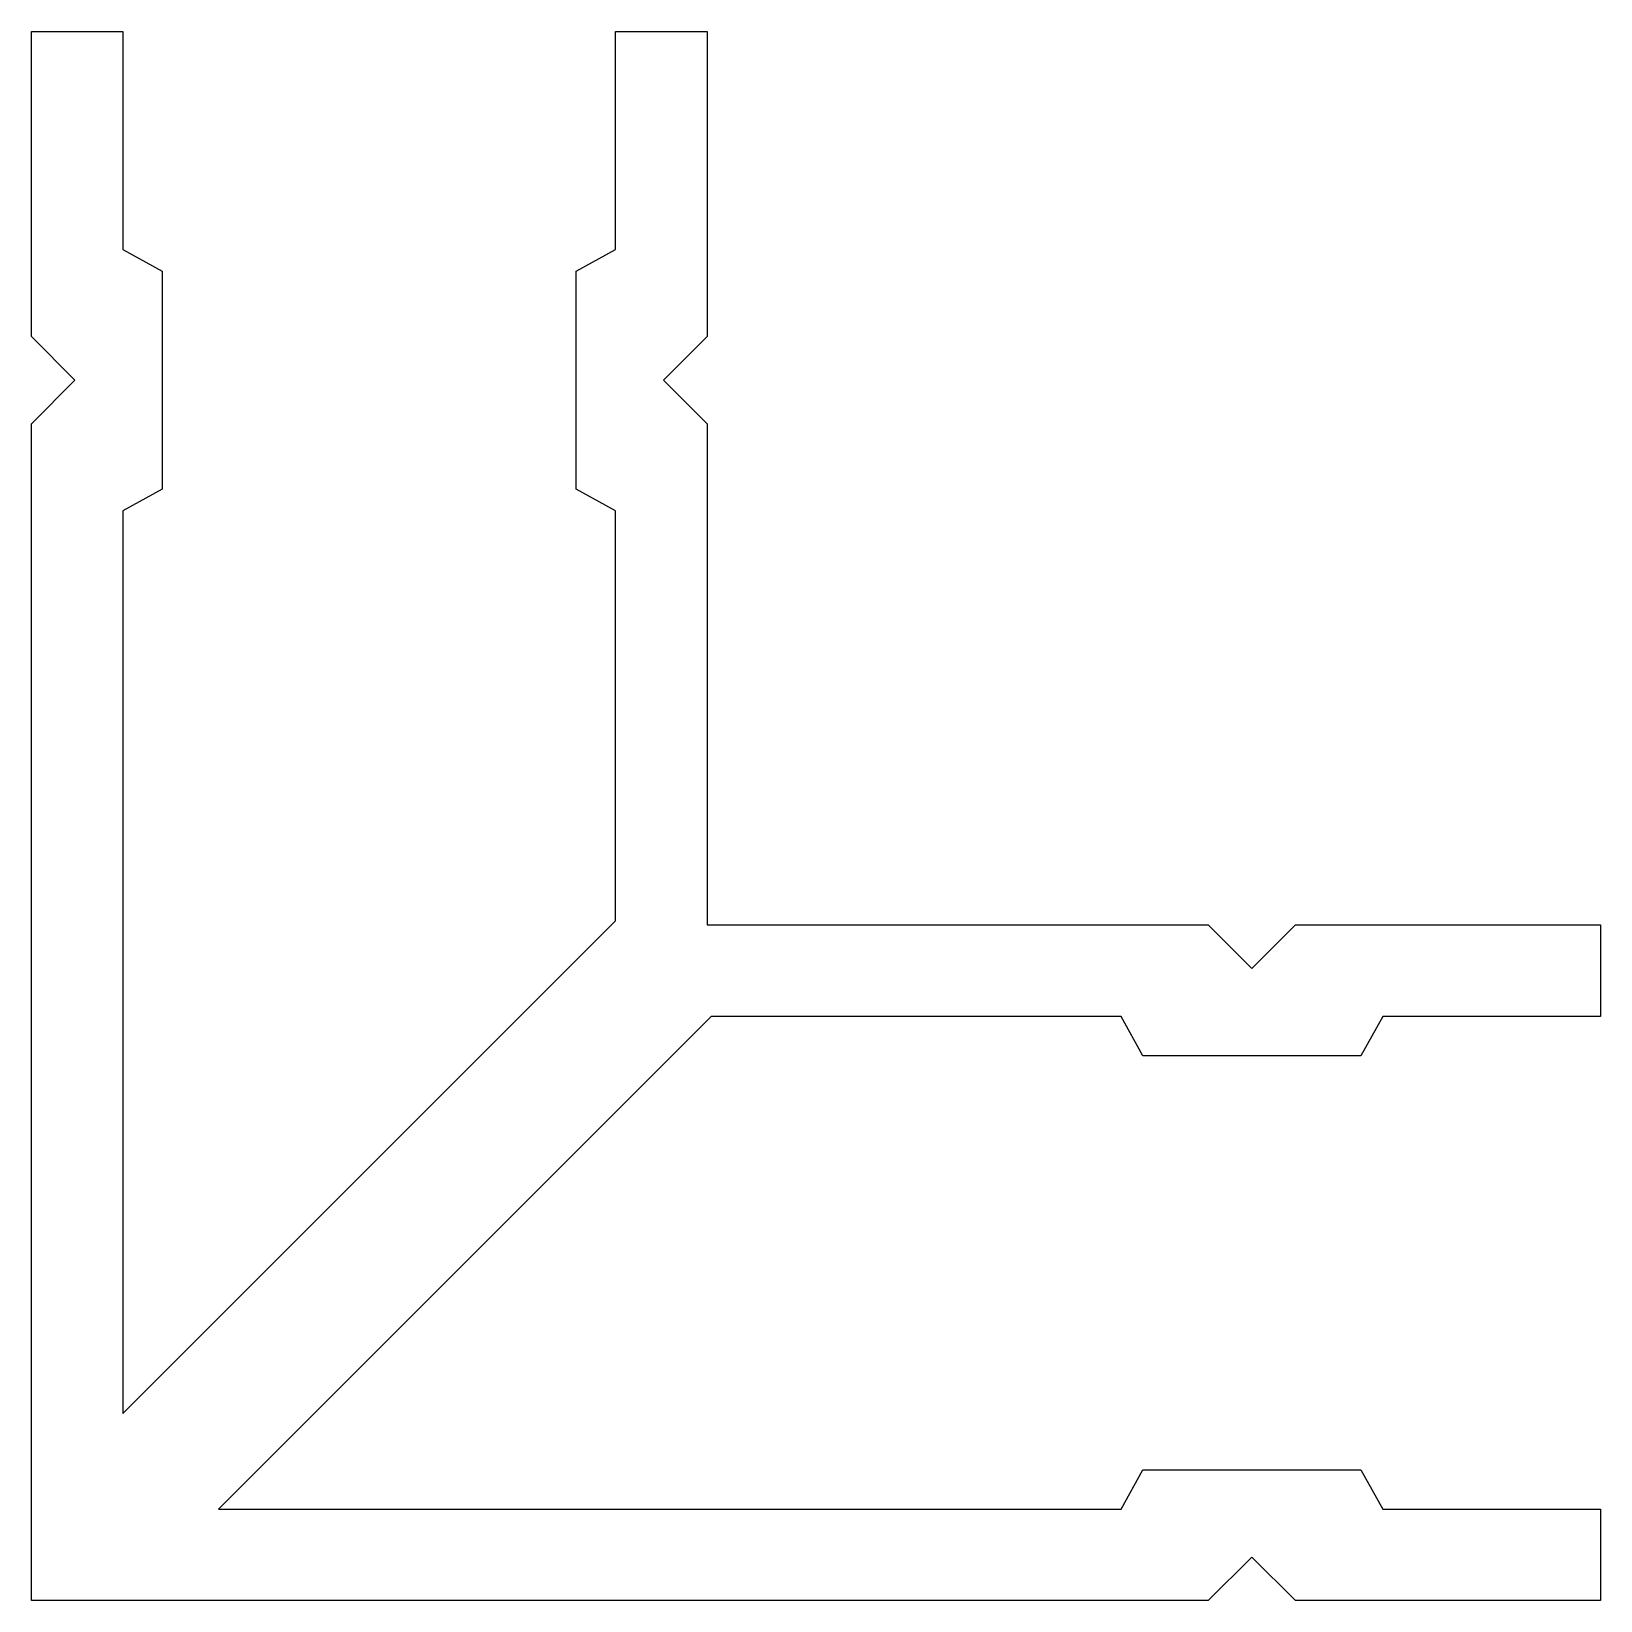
# Model space of a CAD drawing. Extents: x 444.9 to 480.9, y 638.7 to 674.7.
import ezdxf

# ---------------------------------------------------------------- set-up
doc = ezdxf.new("R2010")
doc.units = 0
doc.layers.add('ANA', color=220, linetype='CONTINUOUS')

msp = doc.modelspace()

# ---------------------------------------------------------------- linework, layer by layer
at = {"layer": 'ANA', "color": 0}
for p, q in [((444.939, 667.717), (444.939, 674.717)), ((444.939, 674.717), (447.039, 674.717)), ((447.039, 674.717), (447.039, 669.717)), ((458.339, 669.717), (458.339, 674.717)), ((458.339, 674.717), (460.439, 674.717)), ((460.439, 674.717), (460.439, 667.717)), ((447.039, 669.717), (447.939, 669.217)), ((457.439, 669.217), (458.339, 669.717)), ((447.939, 669.217), (447.939, 664.217)), ((457.439, 664.217), (457.439, 669.217)), ((445.939, 666.717), (444.939, 667.717)), ((460.439, 667.717), (459.439, 666.717)), ((444.939, 665.717), (445.939, 666.717)), ((459.439, 666.717), (460.439, 665.717)), ((444.939, 638.717), (444.939, 665.717)), ((460.439, 665.717), (460.439, 654.217)), ((447.939, 664.217), (447.039, 663.717)), ((458.339, 663.717), (457.439, 664.217)), ((447.039, 663.717), (447.039, 643.009)), ((458.339, 654.309), (458.339, 663.717)), ((447.039, 643.009), (458.339, 654.309)), ((460.439, 654.217), (471.939, 654.217)), ((471.939, 654.217), (472.939, 653.217)), ((472.939, 653.217), (473.939, 654.217)), ((473.939, 654.217), (480.939, 654.217)), ((480.939, 654.217), (480.939, 652.117)), ((460.531, 652.117), (449.231, 640.817)), ((469.939, 652.117), (460.531, 652.117)), ((470.439, 651.217), (469.939, 652.117)), ((475.939, 652.117), (475.439, 651.217)), ((480.939, 652.117), (475.939, 652.117)), ((475.439, 651.217), (470.439, 651.217)), ((469.939, 640.817), (470.439, 641.717)), ((470.439, 641.717), (475.439, 641.717)), ((475.439, 641.717), (475.939, 640.817)), ((449.231, 640.817), (469.939, 640.817)), ((475.939, 640.817), (480.939, 640.817)), ((480.939, 640.817), (480.939, 638.717)), ((472.939, 639.717), (471.939, 638.717)), ((473.939, 638.717), (472.939, 639.717)), ((471.939, 638.717), (444.939, 638.717)), ((480.939, 638.717), (473.939, 638.717))]:
    msp.add_line(p, q, dxfattribs=at)

doc.saveas('drawing.dxf')
